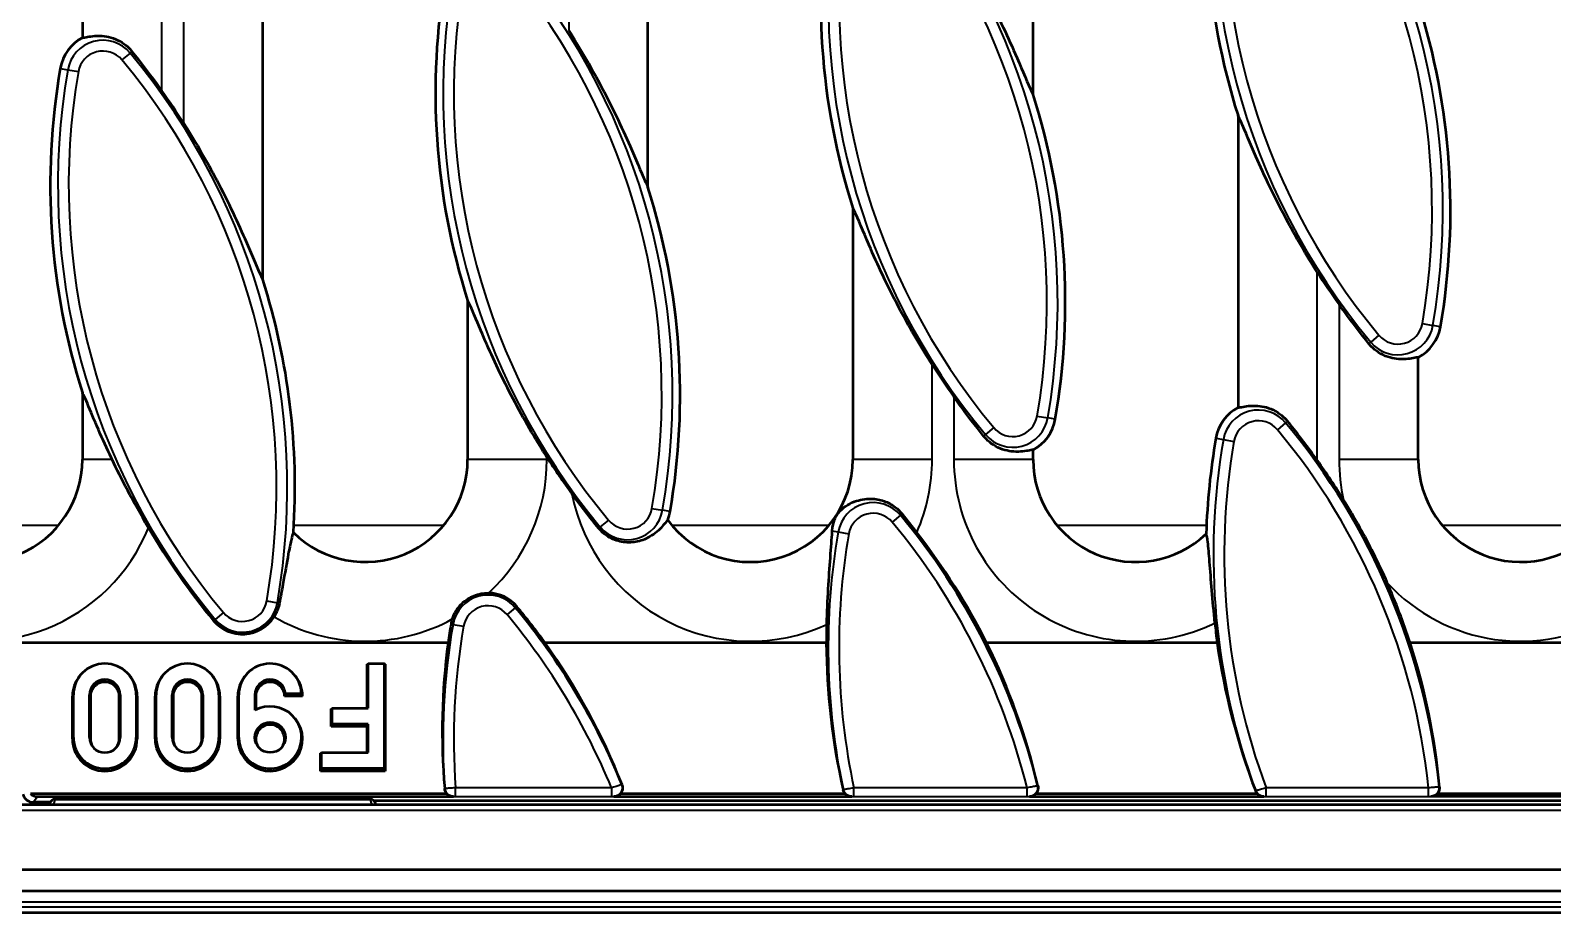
# Model space of a CAD drawing. Header units: millimetres. Extents: x 0 to 4362, y -130 to 2100.
# Drawn here: x 1888.6 to 2029.8, y 656.6 to 738.4 of the extents above; entities that cross this region are included whole.
import ezdxf

# ---------------------------------------------------------------- set-up
doc = ezdxf.new("R2010")
doc.units = ezdxf.units.MM
doc.header["$LTSCALE"] = 5
doc.layers.add('Sichtbar (ISO)', color=7, linetype='Continuous', lineweight=50)
doc.layers.add('Sichtbar schmal (ISO)', color=7, linetype='Continuous', lineweight=35)

msp = doc.modelspace()

# ---------------------------------------------------------------- linework, layer by layer
at = {"layer": 'Sichtbar (ISO)'}
for p, q in [((1893.45, 764.786), (1893.45, 737.719)), ((1981.593, 732.444), (1981.593, 759.511)), ((1945.878, 723.873), (1945.878, 750.94)), ((1910.164, 715.301), (1910.164, 742.368)), ((2000.593, 730.501), (2000.593, 703.433)), ((1964.878, 721.929), (1964.878, 698.615)), ((1929.164, 713.358), (1929.164, 698.615)), ((2017.307, 698.615), (2017.307, 708.083)), ((1893.45, 704.786), (1893.45, 698.615)), ((1981.593, 698.615), (1981.593, 699.511)), ((1927.351, 681.615), (1876.637, 681.615)), ((1962.42, 681.615), (1936.344, 681.615)), ((1998.66, 681.615), (1977.282, 681.615)), ((2036.101, 681.615), (2016.56, 681.615)), ((1919.855, 679.635), (1919.942, 679.69)), ((1919.855, 675.565), (1919.855, 679.635)), ((1919.942, 675.565), (1919.942, 679.69)), ((1919.942, 679.69), (1921.434, 679.69)), ((1921.434, 679.69), (1921.434, 669.964)), ((1921.521, 679.635), (1921.434, 679.69)), ((1921.521, 679.635), (1921.521, 669.736)), ((1893.219, 678.573), (1893.15, 678.484)), ((1897.824, 678.573), (1897.893, 678.484)), ((1900.886, 678.573), (1900.816, 678.484)), ((1905.49, 678.573), (1905.56, 678.484)), ((1908.552, 678.573), (1908.483, 678.484)), ((1913.157, 678.573), (1913.226, 678.484)), ((1892.521, 672.706), (1892.521, 676.665)), ((1892.609, 672.847), (1892.609, 676.807)), ((1894.101, 672.847), (1894.101, 676.807)), ((1894.188, 676.665), (1894.188, 672.706)), ((1896.855, 672.706), (1896.855, 676.665)), ((1896.942, 676.807), (1896.942, 672.847)), ((1898.434, 676.807), (1898.434, 672.847)), ((1898.521, 676.665), (1898.521, 672.706)), ((1900.188, 672.706), (1900.188, 676.665)), ((1900.276, 672.847), (1900.276, 676.807)), ((1901.767, 672.847), (1901.767, 676.807)), ((1901.855, 676.665), (1901.855, 672.706)), ((1904.521, 672.706), (1904.521, 676.665)), ((1904.609, 676.807), (1904.609, 672.847)), ((1906.101, 676.807), (1906.101, 672.847)), ((1906.188, 676.665), (1906.188, 672.706)), ((1907.855, 672.706), (1907.855, 676.665)), ((1907.942, 672.847), (1907.942, 676.807)), ((1909.434, 676.807), (1909.434, 675.364)), ((1909.521, 676.665), (1909.521, 675.41)), ((1913.855, 676.665), (1912.188, 676.665)), ((1913.766, 676.893), (1912.273, 676.893)), ((1913.157, 674.613), (1913.226, 674.524)), ((1916.521, 675.51), (1916.609, 675.565)), ((1916.521, 673.861), (1916.521, 675.51)), ((1916.609, 674.089), (1916.609, 675.565)), ((1916.609, 675.565), (1919.942, 675.565)), ((1916.521, 673.861), (1916.609, 674.089)), ((1919.855, 673.861), (1916.521, 673.861)), ((1919.942, 674.089), (1916.609, 674.089)), ((1919.855, 673.861), (1919.942, 674.089)), ((1919.855, 671.44), (1919.855, 673.861)), ((1919.942, 671.44), (1919.942, 674.089)), ((1915.521, 671.386), (1915.609, 671.44)), ((1915.521, 669.736), (1915.521, 671.386)), ((1915.609, 669.964), (1915.609, 671.44)), ((1915.609, 671.44), (1919.942, 671.44)), ((1915.521, 669.736), (1915.609, 669.964)), ((1921.521, 669.736), (1915.521, 669.736)), ((1921.434, 669.964), (1915.609, 669.964)), ((1921.521, 669.736), (1921.434, 669.964)), ((1927.256, 667.615), (1888.627, 667.615)), ((1964.191, 667.615), (1943.309, 667.615)), ((2002.401, 667.615), (1981.828, 667.615)), ((2043.416, 667.615), (2019.044, 667.615)), ((1890.671, 666.615), (1885.784, 666.615)), ((1890.459, 666.841), (1888.885, 666.841)), ((1889.288, 667.365), (1927.838, 667.365)), ((1890.422, 666.745), (1890.387, 666.615)), ((1920.371, 666.615), (1890.671, 666.615)), ((1890.781, 666.628), (1920.262, 666.628)), ((1920.138, 667.115), (1890.905, 667.115)), ((2045.258, 666.615), (1920.371, 666.615)), ((1920.459, 666.998), (2038.789, 666.998)), ((1920.655, 666.615), (1920.621, 666.745)), ((1942.726, 667.365), (1964.773, 667.365)), ((1981.246, 667.365), (2002.982, 667.365)), ((2042.755, 667.365), (2018.462, 667.365)), ((1812.521, 660.615), (2312.521, 660.615)), ((1812.521, 658.615), (2312.521, 658.615)), ((1812.521, 656.615), (2312.521, 656.615))]:
    msp.add_line(p, q, dxfattribs=at)
for centre, radius, start, end in [((2061.176, 749.752), 63.568, 170.18516, 197.6286), ((2025.461, 741.18), 63.568, 170.18516, 197.6286), ((1989.747, 732.609), 63.568, 170.18516, 197.6286), ((1956.724, 721.764), 63.568, 350.18516, 17.6286), ((1895.337, 734.192), 4, 118.14254, 170.18516), ((1954.033, 724.038), 63.568, 170.18516, 197.6286), ((1849.581, 696.05), 63.043, 32.39092, 35.6676), ((1921.01, 713.193), 63.568, 350.18516, 17.6286), ((1885.296, 704.621), 63.568, 350.18516, 17.6286), ((2061.176, 749.752), 63.043, 212.39092, 215.6676), ((1849.581, 696.05), 63.568, 356.19859, 17.6286), ((2015.42, 711.61), 4, 298.14254, 350.18516), ((2025.461, 741.18), 63.043, 212.39092, 215.6676), ((2002.479, 699.906), 4, 118.14254, 170.18516), ((1979.706, 703.038), 4, 298.14254, 350.18516), ((2061.176, 689.752), 63.568, 170.18516, 178.21677), ((1883.95, 698.615), 9.5, 225.44617, 0), ((1919.664, 698.615), 9.5, 225.53351, 0), ((1989.747, 732.609), 63.043, 212.39092, 216.13845), ((1955.378, 698.615), 9.5, 216.21636, 0), ((1991.093, 698.615), 9.5, 180, 313.55183), ((2026.807, 698.615), 9.5, 180, 315.95893), ((1956.724, 661.764), 63.043, 31.66369, 35.66799), ((1943.992, 694.467), 4, 338.5186, 350.18516), ((1954.033, 724.038), 63.043, 210.23646, 219.81484), ((1921.01, 653.193), 63.043, 26.79762, 37.82118), ((1931.051, 682.763), 3.475, 39.81484, 89.26098), ((1956.724, 661.764), 63.043, 18.35353, 23.80887), ((1885.296, 644.621), 63.043, 35.93036, 39.81484), ((1908.278, 685.896), 3.475, 219.81484, 327.6971), ((1989.747, 672.609), 63.043, 170.18516, 171.78684), ((1931.051, 682.763), 3.475, 162.11973, 170.18516), ((2025.461, 681.18), 63.043, 178.05087, 179.60493), ((2061.176, 689.752), 63.043, 185.73078, 187.41562), ((1890.905, 666.615), 0.5, 90, 165), ((1920.138, 666.615), 0.5, 15, 90)]:
    msp.add_arc(centre, radius, start, end, dxfattribs=at)
for centre, major_axis, ratio, start_param, end_param in [((1989.747, 673.396), (0, -62.941), 0.9999219, 4.5814238, 4.7965974), ((1885.296, 645.404), (0, 62.591), 0.9999219, 5.0896153, 5.3293342), ((2025.461, 681.968), (0, -63.048), 0.9999219, 4.7179927, 4.9359168), ((1921.01, 653.976), (0, 62.698), 0.9999219, 4.9436863, 5.1689077), ((2061.176, 690.541), (0, -63.155), 0.9999219, 4.8542001, 5.0793351), ((1956.724, 662.549), (0, 62.805), 0.9999219, 4.8031258, 5.0208322), ((1895.521, 676.807), (-2.913, 0), 0.9899495, 3.1415927, 6.2831853), ((1903.188, 676.807), (-2.913, 0), 0.9899495, 3.1415927, 6.2831853), ((1910.855, 676.807), (-2.913, 0), 0.9899495, 3.1716361, 6.2831853), ((1895.521, 676.665), (-3, 0), 0.9899495, 5.6240663, 6.2831853), ((1895.521, 676.807), (-1.421, 0), 0.9899495, 3.1415927, 6.2831853), ((1895.521, 676.665), (1.333, 0), 0.9899495, 0, 3.1415927), ((1895.521, 676.665), (3, 0), 0.9899495, 0, 0.659119), ((1903.188, 676.665), (-3, 0), 0.9899495, 5.6240663, 6.2831853), ((1903.188, 676.807), (-1.421, 0), 0.9899495, 3.1415927, 6.2831853), ((1903.188, 676.665), (1.333, 0), 0.9899495, 0, 3.1415927), ((1903.188, 676.665), (3, 0), 0.9899495, 0, 0.659119), ((1910.855, 676.665), (-3, 0), 0.9899495, 5.6240663, 6.2831853), ((1910.855, 676.807), (1.421, 0), 0.9899495, 0.0616151, 3.1415927), ((1910.855, 676.665), (1.333, 0), 0.9899495, 0, 3.1415927), ((1910.855, 676.665), (3, 0), 0.9899495, 0, 0.659119), ((1910.855, 672.847), (2.913, 0), 0.9899495, 3.1415927, 8.3635884), ((1910.855, 672.706), (3, 0), 0.9899495, 3.1415927, 6.9423043), ((1910.855, 672.706), (1.333, 0), 0.9899495, 5.6657552, 10.0422081), ((1895.521, 672.706), (3, 0), 0.9899495, 3.1415927, 6.2831853), ((1895.521, 672.847), (2.913, 0), 0.9899495, 3.1415927, 6.2831853), ((1895.521, 672.847), (1.421, 0), 0.9899495, 3.1415927, 6.2831853), ((1895.521, 672.706), (-1.333, 0), 0.9899495, 0, 0.6174301), ((1895.521, 672.706), (1.333, 0), 0.9899495, 5.6657552, 6.2831853), ((1903.188, 672.706), (3, 0), 0.9899495, 3.1415927, 6.2831853), ((1903.188, 672.847), (2.913, 0), 0.9899495, 3.1415927, 6.2831853), ((1903.188, 672.847), (1.421, 0), 0.9899495, 3.1415927, 6.2831853), ((1903.188, 672.706), (-1.333, 0), 0.9899495, 0, 0.6174301), ((1903.188, 672.706), (1.333, 0), 0.9899495, 5.6657552, 6.2831853), ((1888.888, 667.842), (-0.61, -0.795), 0.9978252, 5.629738, 6.9366326), ((1889.29, 668.366), (-0.61, -0.795), 0.9978252, 6.2144165, 6.9366326), ((1890.768, 666.102), (0.137, 0.51), 0.947813, 0.2487076, 0.4682626), ((1920.275, 666.102), (-0.137, 0.51), 0.947813, 5.8149227, 6.0344777)]:
    msp.add_ellipse(centre, major_axis=major_axis, ratio=ratio, start_param=start_param, end_param=end_param, dxfattribs=at)
msp.add_ellipse((1910.855, 672.847), major_axis=(1.421, 0), ratio=0.9899495, dxfattribs=at)
for points, knots in [([(1974.244, 746.965), (1975.234, 745.405), (1976.224, 743.717), (1978.204, 740.022), (1979.158, 738.008), (1980.426, 735.122), (1980.957, 733.825), (1981.404, 732.818), (1981.494, 732.625), (1981.575, 732.475), (1981.584, 732.459), (1981.593, 732.444)], [5.0571531, 5.0571531, 5.0571531, 5.0571531, 5.5983494, 5.5983494, 6.239433, 6.239433, 6.6427143, 6.6427143, 6.7428645, 6.7428645, 6.7559465, 6.7559465, 6.7559465, 6.7559465]), ([(1938.53, 738.393), (1939.52, 736.833), (1940.51, 735.146), (1942.489, 731.45), (1943.444, 729.437), (1944.712, 726.551), (1945.242, 725.254), (1945.69, 724.247), (1945.78, 724.053), (1945.861, 723.904), (1945.87, 723.888), (1945.878, 723.873)], [5.0571531, 5.0571531, 5.0571531, 5.0571531, 5.5983494, 5.5983494, 6.239433, 6.239433, 6.6427143, 6.6427143, 6.7428645, 6.7428645, 6.7559465, 6.7559465, 6.7559465, 6.7559465]), ([(1893.45, 737.719), (1893.555, 737.724), (1893.716, 737.757), (1894.305, 737.861), (1894.851, 737.937), (1895.717, 737.828), (1895.997, 737.77), (1896.57, 737.575), (1896.863, 737.436), (1897.355, 737.123), (1897.596, 736.932), (1897.892, 736.624), (1897.969, 736.537), (1898.041, 736.446)], [2.82851537, 2.82851537, 2.82851537, 2.82851537, 2.9796104, 2.9796104, 3.24690309, 3.24690309, 3.34987153, 3.34987153, 3.45283997, 3.45283997, 3.54324006, 3.54324006, 3.57659228, 3.57659228, 3.57659228, 3.57659228]), ([(1898.041, 736.446), (1898.807, 735.486), (1899.574, 734.486), (1900.447, 733.297), (1900.622, 733.055), (1900.798, 732.809)], [1.09829535, 1.09829535, 1.09829535, 1.09829535, 1.45268918, 1.45268918, 1.54121651, 1.54121651, 1.54121651, 1.54121651]), ([(1902.816, 729.822), (1903.805, 728.262), (1904.795, 726.574), (1906.775, 722.879), (1907.73, 720.865), (1908.997, 717.979), (1909.528, 716.682), (1909.976, 715.675), (1910.065, 715.482), (1910.146, 715.333), (1910.155, 715.316), (1910.164, 715.301)], [5.0571531, 5.0571531, 5.0571531, 5.0571531, 5.5983494, 5.5983494, 6.239433, 6.239433, 6.6427143, 6.6427143, 6.7428645, 6.7428645, 6.7559465, 6.7559465, 6.7559465, 6.7559465]), ([(2007.941, 715.98), (2006.952, 717.54), (2005.962, 719.227), (2003.982, 722.923), (2003.027, 724.936), (2001.76, 727.822), (2001.229, 729.12), (2000.781, 730.127), (2000.692, 730.32), (2000.611, 730.469), (2000.602, 730.485), (2000.593, 730.501)], [5.0571531, 5.0571531, 5.0571531, 5.0571531, 5.5983494, 5.5983494, 6.239433, 6.239433, 6.6427143, 6.6427143, 6.7428645, 6.7428645, 6.7559465, 6.7559465, 6.7559465, 6.7559465]), ([(1972.227, 707.409), (1971.237, 708.969), (1970.247, 710.656), (1968.268, 714.351), (1967.313, 716.365), (1966.045, 719.251), (1965.515, 720.548), (1965.067, 721.555), (1964.977, 721.748), (1964.896, 721.898), (1964.887, 721.914), (1964.878, 721.929)], [5.0571531, 5.0571531, 5.0571531, 5.0571531, 5.5983494, 5.5983494, 6.239433, 6.239433, 6.6427143, 6.6427143, 6.7428645, 6.7428645, 6.7559465, 6.7559465, 6.7559465, 6.7559465]), ([(1936.513, 698.837), (1936.362, 699.074), (1936.215, 699.309), (1935.033, 701.216), (1933.975, 703.076), (1932.07, 706.779), (1931.223, 708.627), (1930.127, 711.167), (1929.686, 712.245), (1929.312, 713.071), (1929.235, 713.234), (1929.17, 713.348), (1929.167, 713.353), (1929.164, 713.358)], [1.4012919, 1.4012919, 1.4012919, 1.4012919, 1.4831314, 1.4831314, 2.0748242, 2.0748242, 2.6665171, 2.6665171, 3.0117053, 3.0117053, 3.1021459, 3.1021459, 3.1060816, 3.1060816, 3.1060816, 3.1060816]), ([(2012.716, 709.355), (2011.95, 710.316), (2011.183, 711.316), (2010.31, 712.505), (2010.135, 712.747), (2009.959, 712.992)], [1.09829535, 1.09829535, 1.09829535, 1.09829535, 1.45268918, 1.45268918, 1.54121651, 1.54121651, 1.54121651, 1.54121651]), ([(2017.307, 708.083), (2017.202, 708.078), (2017.041, 708.045), (2016.452, 707.941), (2015.906, 707.865), (2015.04, 707.974), (2014.76, 708.031), (2014.187, 708.227), (2013.894, 708.366), (2013.402, 708.679), (2013.161, 708.87), (2012.865, 709.178), (2012.788, 709.265), (2012.716, 709.355)], [2.82851537, 2.82851537, 2.82851537, 2.82851537, 2.9796104, 2.9796104, 3.24690309, 3.24690309, 3.34987153, 3.34987153, 3.45283997, 3.45283997, 3.54324006, 3.54324006, 3.57659228, 3.57659228, 3.57659228, 3.57659228]), ([(1896.192, 698.615), (1896.171, 698.658), (1896.151, 698.701), (1895.73, 699.592), (1895.313, 700.515), (1894.547, 702.281), (1894.195, 703.127), (1893.78, 704.097), (1893.649, 704.395), (1893.51, 704.677), (1893.478, 704.737), (1893.45, 704.786)], [1.10265107, 1.10265107, 1.10265107, 1.10265107, 1.11771854, 1.11771854, 1.4148714, 1.4148714, 1.71202425, 1.71202425, 1.84425797, 1.84425797, 1.88761898, 1.88761898, 1.88761898, 1.88761898]), ([(1977.002, 700.784), (1976.235, 701.744), (1975.469, 702.744), (1974.596, 703.934), (1974.421, 704.176), (1974.244, 704.421)], [1.09829535, 1.09829535, 1.09829535, 1.09829535, 1.45268918, 1.45268918, 1.54121651, 1.54121651, 1.54121651, 1.54121651]), ([(2000.593, 703.433), (2000.697, 703.438), (2000.858, 703.471), (2001.448, 703.575), (2001.994, 703.651), (2002.86, 703.542), (2003.139, 703.485), (2003.713, 703.289), (2004.006, 703.15), (2004.497, 702.837), (2004.739, 702.646), (2005.035, 702.338), (2005.112, 702.251), (2005.184, 702.161)], [2.82851537, 2.82851537, 2.82851537, 2.82851537, 2.9796104, 2.9796104, 3.24690309, 3.24690309, 3.34987153, 3.34987153, 3.45283997, 3.45283997, 3.54324006, 3.54324006, 3.57659228, 3.57659228, 3.57659228, 3.57659228]), ([(2005.184, 702.161), (2005.277, 702.044), (2005.369, 701.928), (2006.258, 700.804), (2007.074, 699.728), (2007.875, 698.615)], [3.88143532, 3.88143532, 3.88143532, 3.88143532, 3.9265985, 3.9265985, 4.32114627, 4.32114627, 4.32114627, 4.32114627]), ([(1981.593, 699.511), (1981.488, 699.506), (1981.327, 699.473), (1980.737, 699.369), (1980.192, 699.293), (1979.326, 699.403), (1979.046, 699.46), (1978.473, 699.655), (1978.179, 699.794), (1977.688, 700.108), (1977.447, 700.299), (1977.15, 700.606), (1977.074, 700.693), (1977.002, 700.784)], [2.82851537, 2.82851537, 2.82851537, 2.82851537, 2.9796104, 2.9796104, 3.24690309, 3.24690309, 3.34987153, 3.34987153, 3.45283997, 3.45283997, 3.54324006, 3.54324006, 3.57659228, 3.57659228, 3.57659228, 3.57659228]), ([(1899.566, 692.291), (1898.846, 693.527), (1898.193, 694.702), (1897.102, 696.757), (1896.618, 697.718), (1896.192, 698.615)], [-0.63236248, -0.63236248, -0.63236248, -0.63236248, -0.31426587, -0.31426587, 0, 0, 0, 0]), ([(1962.972, 691.991), (1962.998, 692.419), (1963.087, 692.774), (1963.217, 693.124), (1963.25, 693.199), (1963.303, 693.309), (1963.328, 693.355), (1963.38, 693.447), (1963.407, 693.489), (1963.466, 693.576), (1963.499, 693.622), (1963.584, 693.727), (1963.639, 693.79), (1963.969, 694.127), (1964.407, 694.47), (1965.496, 694.888), (1966.027, 694.997), (1966.987, 694.964), (1967.384, 694.897), (1968.138, 694.628), (1968.486, 694.447), (1969.045, 694.02), (1969.261, 693.811), (1969.451, 693.574)], [-1.7471477, -1.7471477, -1.7471477, -1.7471477, -1.4626889, -1.4626889, -1.3655369, -1.3655369, -1.3010904, -1.3010904, -1.2437052, -1.2437052, -1.1811, -1.1811, -1.1010843, -1.1010843, -0.7864133, -0.7864133, -0.5556324, -0.5556324, -0.4071824, -0.4071824, -0.2772727, -0.2772727, -0.1830919, -0.1830919, -0.1830919, -0.1830919]), ([(2010.383, 694.858), (2010.882, 694.048), (2011.367, 693.224), (2012.293, 691.56), (2012.707, 690.774), (2013.58, 689.025), (2014.002, 688.122), (2014.402, 687.214)], [-0.84283249, -0.84283249, -0.84283249, -0.84283249, -0.55864885, -0.55864885, -0.29769365, -0.29769365, 0, 0, 0, 0]), ([(1947.714, 693.002), (1947.585, 692.88), (1947.391, 692.602), (1946.795, 691.967), (1946.384, 691.612), (1945.459, 691.152), (1945.04, 691.019), (1944.171, 690.907), (1943.722, 690.922), (1942.832, 691.13), (1942.409, 691.314), (1941.762, 691.762), (1941.521, 691.983), (1941.314, 692.234)], [-1.11699826, -1.11699826, -1.11699826, -1.11699826, -0.91705981, -0.91705981, -0.70556296, -0.70556296, -0.55743003, -0.55743003, -0.41402459, -0.41402459, -0.274509, -0.274509, -0.17624953, -0.17624953, -0.17624953, -0.17624953]), ([(1913.01, 691.835), (1912.941, 691.708), (1912.868, 691.458), (1912.709, 690.771), (1912.625, 690.336), (1912.385, 689.037), (1912.217, 688.066), (1911.928, 686.463), (1911.822, 685.887), (1911.712, 685.301)], [-1.08731074, -1.08731074, -1.08731074, -1.08731074, -0.87788924, -0.87788924, -0.66845422, -0.66845422, -0.32485193, -0.32485193, -0.14289778, -0.14289778, -0.14289778, -0.14289778]), ([(1962.455, 683.325), (1962.493, 684.451), (1962.544, 685.567), (1962.663, 687.65), (1962.729, 688.625), (1962.864, 690.467), (1962.929, 691.289), (1962.968, 691.924), (1962.97, 691.957), (1962.972, 691.991)], [-1.2657575, -1.2657575, -1.2657575, -1.2657575, -0.9185975, -0.9185975, -0.587482, -0.587482, -0.230122, -0.230122, -0.2105743, -0.2105743, -0.2105743, -0.2105743]), ([(1998.448, 683.457), (1998.344, 684.485), (1998.252, 685.506), (1998.09, 687.435), (1998.021, 688.341), (1997.9, 689.842), (1997.846, 690.473), (1997.743, 691.315), (1997.694, 691.59), (1997.638, 691.73)], [-1.0989319, -1.0989319, -1.0989319, -1.0989319, -0.7903241, -0.7903241, -0.4837906, -0.4837906, -0.2109114, -0.2109114, 0, 0, 0, 0]), ([(1927.744, 683.83), (1927.827, 684.088), (1927.939, 684.336), (1928.235, 684.826), (1928.424, 685.063), (1928.96, 685.579), (1929.333, 685.82), (1930.173, 686.159), (1930.633, 686.244), (1931.096, 686.238)], [-0.44284758, -0.44284758, -0.44284758, -0.44284758, -0.36163015, -0.36163015, -0.27132763, -0.27132763, -0.13894718, -0.13894718, 0, 0, 0, 0]), ([(1911.712, 685.301), (1911.676, 685.11), (1911.624, 684.921), (1911.469, 684.493), (1911.354, 684.259), (1911.215, 684.038)], [-0.13749433, -0.13749433, -0.13749433, -0.13749433, -0.0781715, -0.0781715, 0, 0, 0, 0]), ([(1927.256, 667.615), (1927.196, 667.678), (1927.146, 667.75), (1927.068, 667.914), (1927.043, 668.007), (1927.035, 668.102)], [0.065553561, 0.065553561, 0.065553561, 0.065553561, 0.091852011, 0.091852011, 0.120661478, 0.120661478, 0.120661478, 0.120661478]), ([(1927.838, 667.365), (1927.733, 667.365), (1927.629, 667.386), (1927.436, 667.465), (1927.349, 667.523), (1927.268, 667.602), (1927.262, 667.609), (1927.256, 667.615)], [0, 0, 0, 0, 0.031400977, 0.031400977, 0.062636773, 0.062636773, 0.065288298, 0.065288298, 0.065288298, 0.065288298]), ([(1943.309, 667.615), (1943.305, 667.611), (1943.301, 667.606), (1943.224, 667.528), (1943.137, 667.47), (1942.992, 667.408), (1942.94, 667.392), (1942.834, 667.371), (1942.78, 667.365), (1942.726, 667.365)], [0.091670671, 0.091670671, 0.091670671, 0.091670671, 0.093483047, 0.093483047, 0.124618468, 0.124618468, 0.140804686, 0.140804686, 0.157014805, 0.157014805, 0.157014805, 0.157014805]), ([(1943.481, 668.458), (1943.519, 668.363), (1943.537, 668.261), (1943.534, 668.055), (1943.512, 667.953), (1943.433, 667.768), (1943.378, 667.686), (1943.309, 667.615)], [0, 0, 0, 0, 0.031042961, 0.031042961, 0.062401319, 0.062401319, 0.092047094, 0.092047094, 0.092047094, 0.092047094]), ([(1964.191, 667.615), (1964.144, 667.664), (1964.103, 667.719), (1964.032, 667.846), (1964.004, 667.918), (1963.987, 667.993)], [0.065519019, 0.065519019, 0.065519019, 0.065519019, 0.086162203, 0.086162203, 0.109372839, 0.109372839, 0.109372839, 0.109372839]), ([(1964.773, 667.365), (1964.668, 667.365), (1964.565, 667.386), (1964.372, 667.465), (1964.284, 667.523), (1964.204, 667.602), (1964.198, 667.609), (1964.191, 667.615)], [0, 0, 0, 0, 0.031374626, 0.031374626, 0.062600553, 0.062600553, 0.065269416, 0.065269416, 0.065269416, 0.065269416]), ([(1981.828, 667.615), (1981.798, 667.583), (1981.764, 667.553), (1981.66, 667.474), (1981.583, 667.434), (1981.419, 667.379), (1981.333, 667.365), (1981.246, 667.365)], [0.080029719, 0.080029719, 0.080029719, 0.080029719, 0.093443786, 0.093443786, 0.119365827, 0.119365827, 0.145338121, 0.145338121, 0.145338121, 0.145338121]), ([(1982.033, 668.349), (1982.057, 668.249), (1982.06, 668.145), (1982.027, 667.941), (1981.99, 667.842), (1981.905, 667.703), (1981.869, 667.657), (1981.828, 667.615)], [0, 0, 0, 0, 0.031199973, 0.031199973, 0.062713404, 0.062713404, 0.080415929, 0.080415929, 0.080415929, 0.080415929]), ([(2002.401, 667.615), (2002.367, 667.651), (2002.336, 667.689), (2002.277, 667.778), (2002.251, 667.83), (2002.23, 667.883)], [0.065493668, 0.065493668, 0.065493668, 0.065493668, 0.080326442, 0.080326442, 0.097763985, 0.097763985, 0.097763985, 0.097763985]), ([(2002.982, 667.365), (2002.878, 667.365), (2002.774, 667.386), (2002.581, 667.465), (2002.494, 667.523), (2002.413, 667.602), (2002.407, 667.609), (2002.401, 667.615)], [0, 0, 0, 0, 0.031355866, 0.031355866, 0.062575228, 0.062575228, 0.065256025, 0.065256025, 0.065256025, 0.065256025]), ([(2019.044, 667.615), (2018.988, 667.556), (2018.923, 667.505), (2018.792, 667.433), (2018.728, 667.407), (2018.597, 667.374), (2018.53, 667.365), (2018.462, 667.365)], [0.068793683, 0.068793683, 0.068793683, 0.068793683, 0.093435556, 0.093435556, 0.113730046, 0.113730046, 0.134052035, 0.134052035, 0.134052035, 0.134052035]), ([(2019.266, 668.24), (2019.275, 668.137), (2019.264, 668.033), (2019.202, 667.835), (2019.152, 667.742), (2019.072, 667.645), (2019.058, 667.63), (2019.044, 667.615)], [0, 0, 0, 0, 0.031340998, 0.031340998, 0.062955058, 0.062955058, 0.069164635, 0.069164635, 0.069164635, 0.069164635])]:
    msp.add_open_spline(points, degree=3, knots=knots, dxfattribs=at)
for points, degree in [([(2007.875, 698.615), (2007.897, 698.585), (2007.919, 698.554), (2007.941, 698.524)], 3), ([(1941.314, 692.234), (1940.451, 693.279), (1939.627, 694.344), (1938.834, 695.43)], 3), ([(1969.451, 693.574), (1969.901, 693.011), (1970.357, 692.434), (1970.809, 691.851)], 3), ([(1912.188, 676.665), (1912.23, 676.776), (1912.273, 676.893)], 2), ([(1913.855, 676.665), (1913.81, 676.781), (1913.766, 676.893)], 2)]:
    msp.add_open_spline(points, degree=degree, dxfattribs=at)
at = {"layer": 'Sichtbar schmal (ISO)'}
for p, q in [((1938.53, 755.85), (1938.53, 738.393)), ((1900.798, 732.809), (1900.798, 750.266)), ((1902.816, 747.278), (1902.816, 729.822)), ((1897.866, 736.3), (1897.1, 735.662)), ((1898.041, 736.446), (1897.866, 736.3)), ((1891.395, 734.874), (1892.092, 734.753)), ((1892.092, 734.753), (1893.074, 734.583)), ((2007.941, 698.615), (2007.941, 715.98)), ((2009.959, 712.992), (2009.959, 698.615)), ((2013.657, 710.14), (2012.891, 709.502)), ((2017.683, 711.218), (2018.665, 711.049)), ((2019.362, 710.928), (2018.665, 711.049)), ((2012.716, 709.355), (2012.891, 709.502)), ((1972.227, 698.615), (1972.227, 707.409)), ((1974.244, 704.421), (1974.244, 698.615)), ((1977.942, 701.568), (1977.177, 700.93)), ((1981.969, 702.647), (1982.95, 702.477)), ((1983.648, 702.357), (1982.95, 702.477)), ((2005.008, 702.014), (2004.243, 701.376)), ((2005.184, 702.161), (2005.008, 702.014)), ((1977.002, 700.784), (1977.177, 700.93)), ((1998.538, 700.588), (1999.235, 700.467)), ((1999.235, 700.467), (2000.217, 700.298)), ((1896.192, 698.615), (1893.45, 698.615)), ((1936.513, 698.615), (1929.164, 698.615)), ((1936.513, 698.615), (1936.513, 698.837)), ((1972.227, 698.615), (1964.878, 698.615)), ((1981.593, 698.615), (1974.244, 698.615)), ((2007.941, 698.615), (2007.875, 698.615)), ((2017.307, 698.615), (2009.959, 698.615)), ((1942.228, 692.997), (1941.463, 692.359)), ((1946.254, 694.076), (1947.236, 693.906)), ((1947.933, 693.785), (1947.236, 693.906)), ((1969.294, 693.443), (1968.529, 692.805)), ((1969.451, 693.574), (1969.294, 693.443)), ((1891.206, 692.483), (1877.238, 692.483)), ((1926.92, 692.483), (1913.049, 692.483)), ((1941.314, 692.234), (1941.463, 692.359)), ((1962.634, 692.483), (1948.123, 692.483)), ((1962.972, 691.991), (1963.521, 691.896)), ((1963.521, 691.896), (1964.503, 691.726)), ((1997.666, 692.483), (1983.837, 692.483)), ((2033.591, 692.483), (2019.551, 692.483)), ((1910.54, 685.504), (1911.522, 685.334)), ((1911.712, 685.301), (1911.522, 685.334)), ((1933.58, 684.871), (1932.815, 684.234)), ((1933.72, 684.988), (1933.58, 684.871)), ((1905.608, 683.67), (1905.749, 683.787)), ((1906.514, 684.425), (1905.749, 683.787)), ((1927.627, 683.356), (1927.807, 683.325)), ((1927.807, 683.325), (1928.788, 683.155)), ((1892.521, 676.665), (1892.609, 676.807)), ((1894.188, 676.665), (1894.101, 676.807)), ((1896.855, 676.665), (1896.942, 676.807)), ((1898.521, 676.665), (1898.434, 676.807)), ((1900.188, 676.665), (1900.276, 676.807)), ((1901.855, 676.665), (1901.767, 676.807)), ((1904.521, 676.665), (1904.609, 676.807)), ((1906.188, 676.665), (1906.101, 676.807)), ((1907.855, 676.665), (1907.942, 676.807)), ((1909.521, 676.665), (1909.434, 676.807)), ((1892.521, 672.706), (1892.609, 672.847)), ((1894.188, 672.706), (1894.101, 672.847)), ((1896.855, 672.706), (1896.942, 672.847)), ((1898.521, 672.706), (1898.434, 672.847)), ((1900.188, 672.706), (1900.276, 672.847)), ((1901.855, 672.706), (1901.767, 672.847)), ((1904.521, 672.706), (1904.609, 672.847)), ((1906.188, 672.706), (1906.101, 672.847)), ((1907.855, 672.706), (1907.942, 672.847)), ((1928.042, 667.378), (1928.042, 668.177)), ((1942.5, 668.177), (1928.042, 668.177)), ((1942.5, 668.177), (1942.5, 667.378)), ((1964.979, 667.378), (1964.979, 668.177)), ((1981.032, 668.177), (1964.979, 668.177)), ((1981.032, 667.378), (1981.032, 668.177)), ((2003.195, 667.378), (2003.195, 668.177)), ((2018.255, 668.177), (2003.195, 668.177)), ((2018.255, 667.378), (2018.255, 668.177)), ((1888.885, 666.841), (1889.288, 667.365)), ((1890.781, 666.628), (1890.905, 667.091)), ((1890.905, 667.115), (1890.905, 667.091)), ((1890.905, 667.091), (1920.138, 667.091)), ((1920.138, 667.091), (1920.138, 667.115)), ((1920.138, 667.091), (1920.262, 666.628)), ((1928.042, 667.378), (1942.5, 667.378)), ((1964.773, 667.365), (1964.777, 667.368)), ((1964.979, 667.378), (1981.032, 667.378)), ((2002.982, 667.365), (2002.986, 667.368)), ((2003.195, 667.378), (2018.255, 667.378)), ((1812.521, 666.115), (2312.521, 666.115)), ((2312.521, 658.641), (1812.521, 658.641)), ((1812.521, 657.615), (2312.521, 657.615)), ((2312.521, 657.115), (1812.521, 657.115))]:
    msp.add_line(p, q, dxfattribs=at)
for centre, radius, start, end in [((1956.724, 721.764), 61.864, 350.18516, 39.81484), ((1956.724, 721.764), 62.861, 350.18516, 39.81484), ((2061.176, 749.752), 62.861, 170.18516, 219.81484), ((2061.176, 749.752), 61.864, 170.18516, 219.81484), ((1921.01, 713.193), 61.864, 350.18516, 39.81484), ((1921.01, 713.193), 62.861, 350.18516, 39.81484), ((2025.461, 741.18), 62.861, 170.18516, 219.81484), ((2025.461, 741.18), 61.864, 170.18516, 219.81484), ((1885.296, 704.621), 61.864, 350.18516, 39.81484), ((1885.296, 704.621), 62.861, 350.18516, 39.81484), ((1989.747, 732.609), 62.861, 170.18516, 219.81484), ((1989.747, 732.609), 61.864, 170.18516, 219.81484), ((1895.337, 734.192), 3.292, 39.81484, 170.18516), ((1895.337, 734.192), 2.296, 39.81484, 170.18516), ((1849.581, 696.05), 61.864, 350.18516, 39.81484), ((1849.581, 696.05), 62.861, 350.18516, 39.81484), ((1954.033, 724.038), 62.861, 170.18516, 219.81484), ((1954.033, 724.038), 61.864, 170.18516, 219.81484), ((2015.42, 711.61), 3.292, 219.81484, 350.18516), ((2015.42, 711.61), 2.296, 219.81484, 350.18516), ((2002.479, 699.906), 3.292, 39.81484, 170.18516), ((1979.706, 703.038), 3.292, 219.81484, 350.18516), ((1979.706, 703.038), 2.296, 219.81484, 350.18516), ((2002.479, 699.906), 2.296, 39.81484, 170.18516), ((1956.724, 661.764), 62.861, 5.92167, 39.81484), ((2061.176, 689.752), 62.861, 170.18516, 200.3518), ((2061.176, 689.752), 61.864, 170.18516, 200.4108), ((1956.724, 661.764), 61.864, 5.94972, 39.81484), ((1919.664, 698.615), 16.848, 312.72562, 0), ((1955.378, 698.615), 16.848, 336.32904, 0), ((1991.093, 698.615), 16.848, 180, 295.88258), ((1991.093, 698.615), 16.848, 359.68953, 0), ((2026.807, 698.615), 16.848, 180, 192.88659), ((1955.378, 698.615), 16.848, 190.89718, 294.83408), ((1966.765, 691.335), 3.292, 39.81484, 170.18516), ((1943.992, 694.467), 3.292, 219.81484, 350.18516), ((1943.992, 694.467), 2.296, 219.81484, 350.18516), ((1966.765, 691.335), 2.296, 39.81484, 170.18516), ((1921.01, 653.193), 62.861, 13.96184, 39.81484), ((1883.95, 698.615), 16.848, 244.79994, 337.95346), ((2025.461, 681.18), 62.861, 170.18516, 192.10339), ((2025.461, 681.18), 61.864, 170.18516, 192.1339), ((1921.01, 653.193), 61.864, 14.01686, 39.81484), ((1931.051, 682.763), 3.292, 39.81484, 170.18516), ((2026.807, 698.615), 16.848, 222.58596, 300.89781), ((1908.278, 685.896), 3.292, 219.81484, 350.18516), ((1908.278, 685.896), 2.296, 219.81484, 350.18516), ((1931.051, 682.763), 2.296, 39.81484, 170.18516), ((1885.296, 644.621), 62.861, 22.29545, 39.81484), ((1919.664, 698.615), 16.848, 239.90106, 298.65509), ((1989.747, 672.609), 62.861, 170.18516, 184.10414), ((1989.747, 672.609), 61.864, 170.18516, 184.10849), ((1885.296, 644.621), 61.864, 22.38071, 39.81484)]:
    msp.add_arc(centre, radius, start, end, dxfattribs=at)
for centre, major_axis, ratio, start_param, end_param in [((1927.843, 668.167), (0.424, -0.679), 0.9951383, 4.2279709, 5.7229338), ((1942.719, 668.167), (0.329, 0.729), 0.9919905, 3.5688078, 5.5216932), ((1964.777, 668.167), (0.445, -0.665), 0.9955953, 4.3349511, 5.6909457), ((1981.24, 668.167), (0.362, 0.713), 0.99337, 3.6142451, 5.4227402), ((2002.986, 668.167), (0.463, -0.652), 0.9959231, 4.4515914, 5.6642331), ((2018.457, 668.167), (0.391, 0.698), 0.9943144, 3.6553914, 5.3244195), ((1890.905, 666.615), (-0.483, 0.129), 0.947813, 4.9610966, 6.2831853), ((1920.138, 666.615), (0.483, 0.129), 0.947813, 0, 1.3220887)]:
    msp.add_ellipse(centre, major_axis=major_axis, ratio=ratio, start_param=start_param, end_param=end_param, dxfattribs=at)
for points in [[(1927.048, 668.11), (1927.043, 668.107), (1927.039, 668.105), (1927.035, 668.102)], [(1943.481, 668.458), (1943.473, 668.462), (1943.465, 668.466), (1943.457, 668.469)], [(1963.998, 668), (1963.995, 667.998), (1963.991, 667.995), (1963.987, 667.993)], [(1982.033, 668.349), (1982.027, 668.353), (1982.02, 668.356), (1982.013, 668.359)], [(2002.239, 667.89), (2002.236, 667.888), (2002.233, 667.886), (2002.23, 667.883)], [(2019.266, 668.24), (2019.26, 668.243), (2019.255, 668.246), (2019.249, 668.249)], [(1927.838, 667.365), (1927.839, 667.366), (1927.841, 667.367), (1927.843, 667.368)], [(1942.719, 667.368), (1942.722, 667.367), (1942.724, 667.366), (1942.726, 667.365)], [(1981.24, 667.368), (1981.242, 667.367), (1981.244, 667.366), (1981.246, 667.365)], [(2018.457, 667.368), (2018.458, 667.367), (2018.46, 667.366), (2018.462, 667.365)]]:
    msp.add_open_spline(points, degree=3, dxfattribs=at)
for points, knots in [([(1928.042, 668.177), (1927.98, 668.173), (1927.919, 668.17), (1927.761, 668.16), (1927.667, 668.154), (1927.439, 668.14), (1927.317, 668.132), (1927.125, 668.118), (1927.063, 668.113), (1927.048, 668.11)], [-0.029520919, -0.029520919, -0.029520919, -0.029520919, -0.025830804, -0.025830804, -0.01992662, -0.01992662, -0.010479926, -0.010479926, 0, 0, 0, 0]), ([(1943.457, 668.469), (1943.441, 668.467), (1943.375, 668.448), (1943.184, 668.391), (1943.065, 668.354), (1942.85, 668.287), (1942.762, 668.26), (1942.615, 668.213), (1942.557, 668.195), (1942.5, 668.177)], [-0.031023619, -0.031023619, -0.031023619, -0.031023619, -0.020010234, -0.020010234, -0.010082676, -0.010082676, -0.003877952, -0.003877952, 0, 0, 0, 0]), ([(1964.979, 668.177), (1964.919, 668.167), (1964.859, 668.156), (1964.704, 668.13), (1964.612, 668.114), (1964.388, 668.074), (1964.267, 668.052), (1964.075, 668.017), (1964.013, 668.004), (1963.998, 668)], [-0.02976125, -0.02976125, -0.02976125, -0.02976125, -0.026041093, -0.026041093, -0.020088843, -0.020088843, -0.010565244, -0.010565244, 0, 0, 0, 0]), ([(1982.013, 668.359), (1982.005, 668.359), (1981.986, 668.356), (1981.928, 668.346), (1981.892, 668.34), (1981.82, 668.327), (1981.79, 668.322), (1981.737, 668.312), (1981.715, 668.308), (1981.648, 668.295), (1981.599, 668.286), (1981.464, 668.261), (1981.376, 668.244), (1981.201, 668.21), (1981.116, 668.193), (1981.032, 668.177)], [-0.030131679, -0.030131679, -0.030131679, -0.030131679, -0.024783306, -0.024783306, -0.019962237, -0.019962237, -0.016949069, -0.016949069, -0.015065839, -0.015065839, -0.011299379, -0.011299379, -0.005273044, -0.005273044, 0, 0, 0, 0]), ([(2003.195, 668.177), (2003.138, 668.16), (2003.081, 668.143), (2002.932, 668.1), (2002.844, 668.074), (2002.627, 668.01), (2002.507, 667.975), (2002.317, 667.916), (2002.254, 667.896), (2002.239, 667.89)], [-0.030368305, -0.030368305, -0.030368305, -0.030368305, -0.026572267, -0.026572267, -0.020498606, -0.020498606, -0.010780748, -0.010780748, 0, 0, 0, 0]), ([(2019.249, 668.249), (2019.242, 668.25), (2019.222, 668.249), (2019.165, 668.246), (2019.129, 668.244), (2019.057, 668.239), (2019.027, 668.237), (2018.973, 668.233), (2018.952, 668.231), (2018.884, 668.227), (2018.834, 668.223), (2018.698, 668.212), (2018.607, 668.205), (2018.428, 668.191), (2018.341, 668.184), (2018.255, 668.177)], [-0.029658045, -0.029658045, -0.029658045, -0.029658045, -0.024393742, -0.024393742, -0.019648455, -0.019648455, -0.016682651, -0.016682651, -0.014829023, -0.014829023, -0.011121767, -0.011121767, -0.005190158, -0.005190158, 0, 0, 0, 0]), ([(1927.843, 667.368), (1927.846, 667.37), (1927.858, 667.372), (1927.896, 667.375), (1927.921, 667.376), (1927.966, 667.377), (1927.985, 667.377), (1928.017, 667.378), (1928.029, 667.378), (1928.042, 667.378)], [0, 0, 0, 0, 0.010479926, 0.010479926, 0.01992662, 0.01992662, 0.025830804, 0.025830804, 0.029520919, 0.029520919, 0.029520919, 0.029520919]), ([(1942.5, 667.378), (1942.513, 667.378), (1942.526, 667.378), (1942.559, 667.377), (1942.579, 667.377), (1942.628, 667.376), (1942.656, 667.375), (1942.7, 667.372), (1942.715, 667.37), (1942.719, 667.368)], [0, 0, 0, 0, 0.003877952, 0.003877952, 0.010082676, 0.010082676, 0.020010234, 0.020010234, 0.031023619, 0.031023619, 0.031023619, 0.031023619]), ([(1964.777, 667.368), (1964.78, 667.37), (1964.793, 667.372), (1964.832, 667.375), (1964.857, 667.376), (1964.903, 667.377), (1964.922, 667.377), (1964.954, 667.378), (1964.967, 667.378), (1964.979, 667.378)], [0, 0, 0, 0, 0.010565244, 0.010565244, 0.020088843, 0.020088843, 0.026041093, 0.026041093, 0.02976125, 0.02976125, 0.02976125, 0.02976125]), ([(1981.032, 667.378), (1981.05, 667.378), (1981.068, 667.378), (1981.104, 667.377), (1981.123, 667.377), (1981.151, 667.376), (1981.162, 667.376), (1981.176, 667.375), (1981.181, 667.375), (1981.192, 667.374), (1981.198, 667.374), (1981.214, 667.372), (1981.221, 667.372), (1981.234, 667.37), (1981.238, 667.369), (1981.24, 667.368)], [0, 0, 0, 0, 0.005273044, 0.005273044, 0.011299379, 0.011299379, 0.015065839, 0.015065839, 0.016949069, 0.016949069, 0.019962237, 0.019962237, 0.024783306, 0.024783306, 0.030131679, 0.030131679, 0.030131679, 0.030131679]), ([(2002.986, 667.368), (2002.989, 667.37), (2003.002, 667.372), (2003.044, 667.375), (2003.07, 667.376), (2003.118, 667.377), (2003.137, 667.377), (2003.17, 667.378), (2003.183, 667.378), (2003.195, 667.378)], [0, 0, 0, 0, 0.010780748, 0.010780748, 0.020498606, 0.020498606, 0.026572267, 0.026572267, 0.030368305, 0.030368305, 0.030368305, 0.030368305]), ([(2018.255, 667.378), (2018.273, 667.378), (2018.29, 667.378), (2018.326, 667.377), (2018.345, 667.377), (2018.372, 667.376), (2018.382, 667.375), (2018.396, 667.375), (2018.4, 667.375), (2018.411, 667.374), (2018.417, 667.374), (2018.432, 667.372), (2018.439, 667.372), (2018.451, 667.37), (2018.455, 667.369), (2018.457, 667.368)], [0, 0, 0, 0, 0.005190158, 0.005190158, 0.011121767, 0.011121767, 0.014829023, 0.014829023, 0.016682651, 0.016682651, 0.019648455, 0.019648455, 0.024393742, 0.024393742, 0.029658045, 0.029658045, 0.029658045, 0.029658045])]:
    msp.add_open_spline(points, degree=3, knots=knots, dxfattribs=at)

doc.saveas('drawing.dxf')
